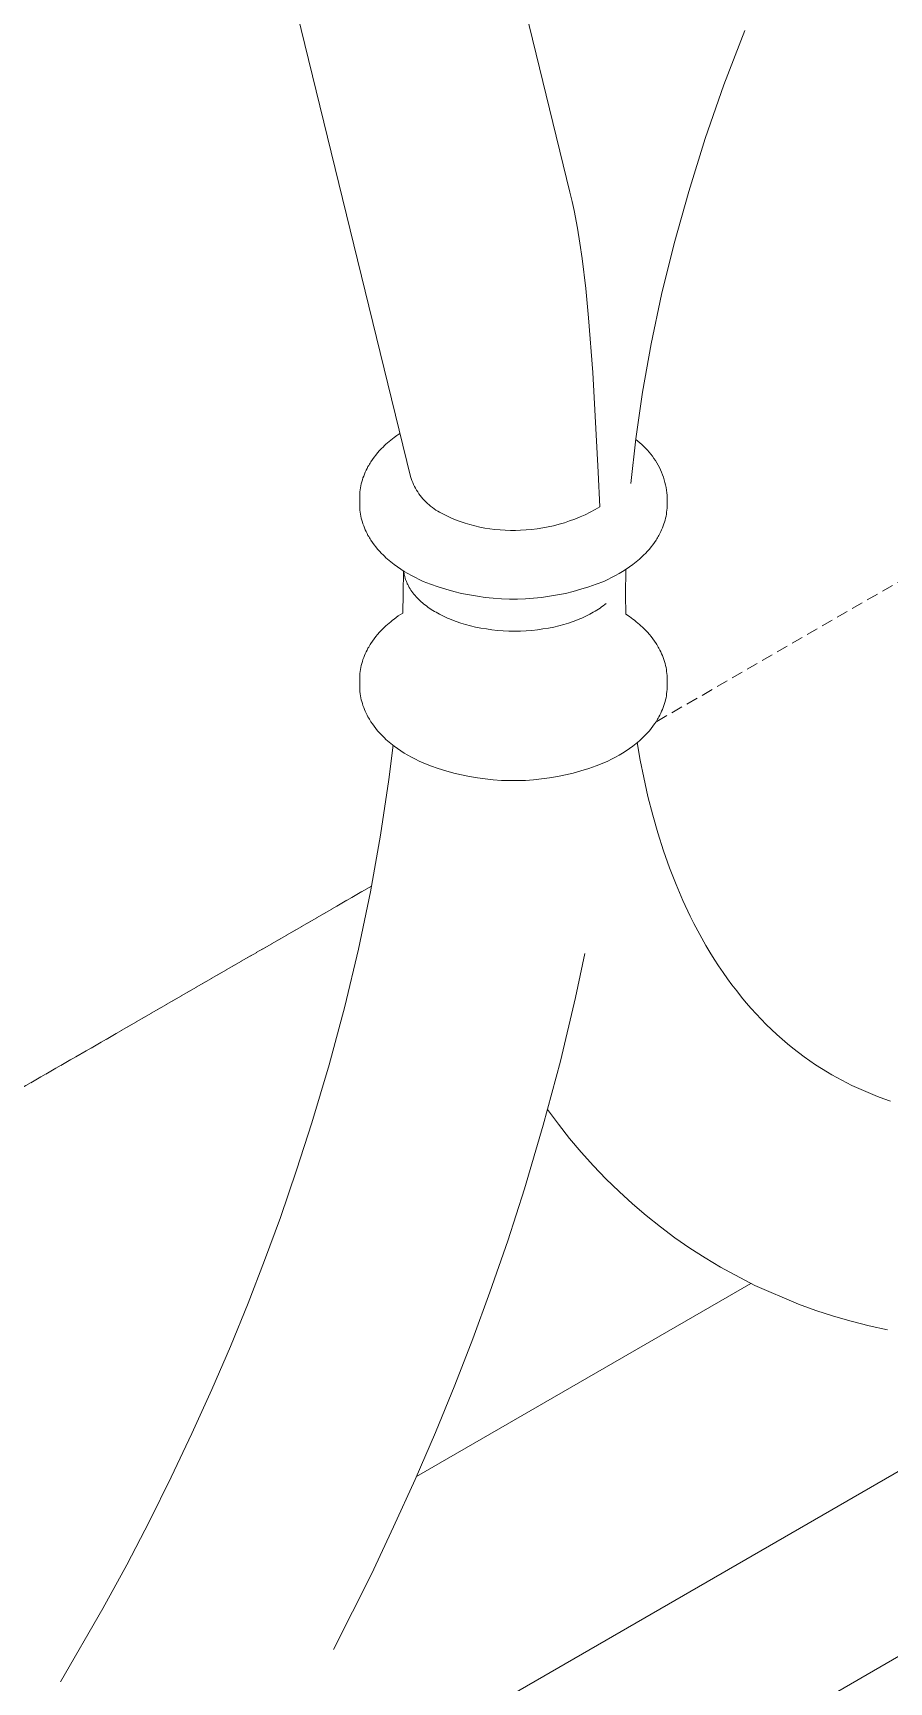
# Model space of a CAD drawing. Header units: millimetres. Extents: x -67 to 4862, y -244 to 3199.
# Drawn here: x 4404.8 to 4498.8, y 693.8 to 874.8 of the extents above; entities that cross this region are included whole.
import ezdxf

# ---------------------------------------------------------------- set-up
doc = ezdxf.new("R2010")
doc.units = ezdxf.units.MM
doc.linetypes.add('HIDDEN', pattern=[1.905, 1.27, -0.635])
doc.layers.add('ZANO_R', color=7, linetype='Continuous', lineweight=0)
doc.layers.add('ZANO_R_przerywana', color=7, linetype='HIDDEN', lineweight=0)

msp = doc.modelspace()

# ---------------------------------------------------------------- linework, layer by layer
at = {"layer": 'ZANO_R'}
for p, q in [((4447.51, 923.7), (4463.74, 857.35)), ((4446.23, 826.13), (4423.3, 919.91)), ((4482.93, 875.08), (4480.65, 869.12)), ((4480.65, 869.12), (4478.6, 863.22)), ((4478.6, 863.22), (4476.78, 857.4)), ((4463.74, 857.35), (4463.98, 856.3)), ((4476.78, 857.4), (4475.18, 851.7)), ((4463.98, 856.3), (4464.19, 855.32)), ((4464.19, 855.32), (4464.56, 853.39)), ((4464.56, 853.39), (4464.83, 851.73)), ((4464.83, 851.73), (4465.07, 850.06)), ((4475.18, 851.7), (4473.81, 846.11)), ((4465.07, 850.06), (4465.47, 846.78)), ((4465.47, 846.78), (4465.79, 843.55)), ((4473.81, 846.11), (4472.65, 840.67)), ((4465.79, 843.55), (4466.24, 837.53)), ((4472.65, 840.67), (4471.71, 835.39)), ((4466.24, 837.53), (4466.84, 826.6)), ((4471.71, 835.39), (4470.97, 830.27)), ((4443.06, 829.2), (4443.22, 829.36)), ((4443.22, 829.36), (4443.38, 829.51)), ((4443.38, 829.51), (4443.54, 829.67)), ((4443.54, 829.67), (4443.71, 829.82)), ((4443.71, 829.82), (4443.89, 829.97)), ((4443.89, 829.97), (4444.07, 830.12)), ((4444.07, 830.12), (4444.25, 830.27)), ((4444.25, 830.27), (4444.44, 830.41)), ((4444.44, 830.41), (4444.75, 830.64)), ((4444.75, 830.64), (4445.08, 830.86)), ((4470.97, 830.27), (4470.43, 825.34)), ((4470.96, 830.17), (4471.19, 829.99)), ((4471.19, 829.99), (4471.42, 829.81)), ((4471.42, 829.81), (4471.63, 829.62)), ((4471.63, 829.62), (4471.85, 829.43)), ((4471.85, 829.43), (4472.05, 829.22)), ((4441.65, 827.34), (4441.72, 827.47)), ((4441.72, 827.47), (4441.8, 827.6)), ((4441.8, 827.6), (4441.88, 827.73)), ((4441.88, 827.73), (4442.06, 827.98)), ((4442.06, 827.98), (4442.24, 828.24)), ((4442.24, 828.24), (4442.43, 828.48)), ((4442.43, 828.48), (4442.63, 828.72)), ((4442.63, 828.72), (4442.84, 828.96)), ((4442.84, 828.96), (4443.06, 829.2)), ((4472.05, 829.22), (4472.25, 829.01)), ((4472.25, 829.01), (4472.44, 828.8)), ((4472.44, 828.8), (4472.63, 828.57)), ((4472.63, 828.57), (4472.8, 828.34)), ((4472.8, 828.34), (4472.97, 828.11)), ((4472.97, 828.11), (4473.13, 827.86)), ((4473.13, 827.86), (4473.28, 827.62)), ((4473.28, 827.62), (4473.42, 827.36)), ((4440.9, 825.53), (4440.96, 825.75)), ((4440.96, 825.75), (4441.02, 825.96)), ((4441.02, 825.96), (4441.1, 826.17)), ((4441.1, 826.17), (4441.18, 826.38)), ((4441.18, 826.38), (4441.27, 826.59)), ((4441.27, 826.59), (4441.36, 826.8)), ((4441.36, 826.8), (4441.47, 827.01)), ((4441.47, 827.01), (4441.57, 827.21)), ((4441.57, 827.21), (4441.65, 827.34)), ((4446.31, 825.91), (4446.23, 826.13)), ((4446.39, 825.68), (4446.31, 825.91)), ((4446.48, 825.47), (4446.39, 825.68)), ((4466.84, 826.6), (4467.03, 822.8)), ((4473.42, 827.36), (4473.56, 827.11)), ((4473.56, 827.11), (4473.68, 826.85)), ((4473.68, 826.85), (4473.8, 826.58)), ((4473.8, 826.58), (4473.9, 826.31)), ((4473.9, 826.31), (4474, 826.04)), ((4474, 826.04), (4474.09, 825.76)), ((4474.09, 825.76), (4474.16, 825.48)), ((4440.66, 823.99), (4440.68, 824.21)), ((4440.66, 823.77), (4440.66, 823.99)), ((4440.68, 824.21), (4440.69, 824.44)), ((4440.69, 824.44), (4440.72, 824.66)), ((4440.72, 824.66), (4440.75, 824.88)), ((4440.75, 824.88), (4440.79, 825.1)), ((4440.79, 825.1), (4440.84, 825.32)), ((4440.84, 825.32), (4440.9, 825.53)), ((4446.57, 825.25), (4446.48, 825.47)), ((4446.68, 825.04), (4446.57, 825.25)), ((4446.79, 824.83), (4446.68, 825.04)), ((4446.91, 824.63), (4446.79, 824.83)), ((4447.03, 824.43), (4446.91, 824.63)), ((4447.17, 824.23), (4447.03, 824.43)), ((4447.31, 824.04), (4447.17, 824.23)), ((4447.45, 823.86), (4447.31, 824.04)), ((4447.6, 823.67), (4447.45, 823.86)), ((4474.16, 825.48), (4474.23, 825.2)), ((4474.23, 825.2), (4474.29, 824.92)), ((4474.29, 824.92), (4474.34, 824.63)), ((4474.34, 824.63), (4474.38, 824.34)), ((4474.38, 824.34), (4474.4, 824.06)), ((4474.4, 824.06), (4474.42, 823.77)), ((4440.66, 823.1), (4440.66, 823.77)), ((4440.66, 822.88), (4440.66, 823.1)), ((4440.68, 822.66), (4440.66, 822.88)), ((4440.69, 822.43), (4440.68, 822.66)), ((4440.72, 822.21), (4440.69, 822.43)), ((4440.75, 821.99), (4440.72, 822.21)), ((4447.76, 823.5), (4447.6, 823.67)), ((4447.93, 823.33), (4447.76, 823.5)), ((4448.1, 823.17), (4447.93, 823.33)), ((4448.27, 823.01), (4448.1, 823.17)), ((4448.45, 822.86), (4448.27, 823.01)), ((4448.64, 822.71), (4448.45, 822.86)), ((4448.83, 822.57), (4448.64, 822.71)), ((4449.03, 822.44), (4448.83, 822.57)), ((4449.23, 822.32), (4449.03, 822.44)), ((4449.43, 822.2), (4449.23, 822.32)), ((4449.64, 822.09), (4449.43, 822.2)), ((4450.14, 821.84), (4449.64, 822.09)), ((4465.96, 822.2), (4465.41, 821.93)), ((4466.5, 822.49), (4465.96, 822.2)), ((4467.03, 822.8), (4466.5, 822.49)), ((4474.36, 822.21), (4474.33, 821.99)), ((4474.39, 822.43), (4474.36, 822.21)), ((4474.41, 822.66), (4474.39, 822.43)), ((4474.42, 822.88), (4474.41, 822.66)), ((4474.42, 823.1), (4474.42, 823.77)), ((4474.42, 823.1), (4474.42, 822.88)), ((4440.79, 821.77), (4440.75, 821.99)), ((4440.84, 821.55), (4440.79, 821.77)), ((4440.9, 821.34), (4440.84, 821.55)), ((4440.96, 821.12), (4440.9, 821.34)), ((4441.02, 820.91), (4440.96, 821.12)), ((4441.1, 820.69), (4441.02, 820.91)), ((4441.18, 820.48), (4441.1, 820.69)), ((4441.27, 820.28), (4441.18, 820.48)), ((4441.36, 820.07), (4441.27, 820.28)), ((4450.65, 821.6), (4450.14, 821.84)), ((4451.17, 821.38), (4450.65, 821.6)), ((4451.69, 821.18), (4451.17, 821.38)), ((4452.23, 821), (4451.69, 821.18)), ((4452.76, 820.84), (4452.23, 821)), ((4453.31, 820.69), (4452.76, 820.84)), ((4453.85, 820.57), (4453.31, 820.69)), ((4454.4, 820.46), (4453.85, 820.57)), ((4454.96, 820.37), (4454.4, 820.46)), ((4455.51, 820.3), (4454.96, 820.37)), ((4456.07, 820.25), (4455.51, 820.3)), ((4456.63, 820.22), (4456.07, 820.25)), ((4457.2, 820.21), (4456.63, 820.22)), ((4457.76, 820.21), (4457.2, 820.21)), ((4458.32, 820.24), (4457.76, 820.21)), ((4458.93, 820.27), (4458.32, 820.24)), ((4459.54, 820.32), (4458.93, 820.27)), ((4460.15, 820.39), (4459.54, 820.32)), ((4460.75, 820.48), (4460.15, 820.39)), ((4461.35, 820.59), (4460.75, 820.48)), ((4461.95, 820.72), (4461.35, 820.59)), ((4462.55, 820.87), (4461.95, 820.72)), ((4463.13, 821.04), (4462.55, 820.87)), ((4463.71, 821.24), (4463.13, 821.04)), ((4464.29, 821.45), (4463.71, 821.24)), ((4464.85, 821.68), (4464.29, 821.45)), ((4465.41, 821.93), (4464.85, 821.68)), ((4473.81, 820.28), (4473.72, 820.07)), ((4473.9, 820.48), (4473.81, 820.28)), ((4473.98, 820.69), (4473.9, 820.48)), ((4474.06, 820.91), (4473.98, 820.69)), ((4474.13, 821.12), (4474.06, 820.91)), ((4474.19, 821.34), (4474.13, 821.12)), ((4474.24, 821.55), (4474.19, 821.34)), ((4474.29, 821.77), (4474.24, 821.55)), ((4474.33, 821.99), (4474.29, 821.77)), ((4441.47, 819.86), (4441.36, 820.07)), ((4441.57, 819.66), (4441.47, 819.86)), ((4441.65, 819.53), (4441.57, 819.66)), ((4441.72, 819.4), (4441.65, 819.53)), ((4441.8, 819.27), (4441.72, 819.4)), ((4441.88, 819.14), (4441.8, 819.27)), ((4442.06, 818.89), (4441.88, 819.14)), ((4442.24, 818.63), (4442.06, 818.89)), ((4442.43, 818.39), (4442.24, 818.63)), ((4472.85, 818.63), (4472.66, 818.39)), ((4473.03, 818.89), (4472.85, 818.63)), ((4473.2, 819.14), (4473.03, 818.89)), ((4473.28, 819.27), (4473.2, 819.14)), ((4473.36, 819.4), (4473.28, 819.27)), ((4473.44, 819.53), (4473.36, 819.4)), ((4473.51, 819.66), (4473.44, 819.53)), ((4473.62, 819.86), (4473.51, 819.66)), ((4473.72, 820.07), (4473.62, 819.86)), ((4442.63, 818.14), (4442.43, 818.39)), ((4442.84, 817.91), (4442.63, 818.14)), ((4443.06, 817.67), (4442.84, 817.91)), ((4443.22, 817.51), (4443.06, 817.67)), ((4443.38, 817.36), (4443.22, 817.51)), ((4443.54, 817.2), (4443.38, 817.36)), ((4443.71, 817.05), (4443.54, 817.2)), ((4443.89, 816.9), (4443.71, 817.05)), ((4444.07, 816.75), (4443.89, 816.9)), ((4444.25, 816.6), (4444.07, 816.75)), ((4444.44, 816.46), (4444.25, 816.6)), ((4470.83, 816.6), (4470.65, 816.46)), ((4471.02, 816.75), (4470.83, 816.6)), ((4471.19, 816.9), (4471.02, 816.75)), ((4471.37, 817.05), (4471.19, 816.9)), ((4471.54, 817.2), (4471.37, 817.05)), ((4471.71, 817.36), (4471.54, 817.2)), ((4471.87, 817.51), (4471.71, 817.36)), ((4472.03, 817.67), (4471.87, 817.51)), ((4472.25, 817.91), (4472.03, 817.67)), ((4472.46, 818.14), (4472.25, 817.91)), ((4472.66, 818.39), (4472.46, 818.14)), ((4444.8, 816.19), (4444.44, 816.46)), ((4445.17, 815.94), (4444.8, 816.19)), ((4445.55, 815.7), (4445.17, 815.94)), ((4445.44, 813.26), (4445.46, 815.76)), ((4445.49, 815.74), (4445.5, 815.65)), ((4445.5, 815.65), (4445.51, 815.57)), ((4445.51, 815.57), (4445.53, 815.49)), ((4445.53, 815.49), (4445.54, 815.4)), ((4445.54, 815.4), (4445.56, 815.32)), ((4445.94, 815.47), (4445.55, 815.7)), ((4445.56, 815.32), (4445.58, 815.24)), ((4445.58, 815.24), (4445.6, 815.15)), ((4445.6, 815.15), (4445.62, 815.07)), ((4445.62, 815.07), (4445.64, 814.99)), ((4445.64, 814.99), (4445.67, 814.91)), ((4445.67, 814.91), (4445.7, 814.82)), ((4445.7, 814.82), (4445.73, 814.74)), ((4446.35, 815.24), (4445.94, 815.47)), ((4446.77, 815.02), (4446.35, 815.24)), ((4447.2, 814.81), (4446.77, 815.02)), ((4447.63, 814.61), (4447.2, 814.81)), ((4467.89, 814.81), (4467.46, 814.61)), ((4468.31, 815.02), (4467.89, 814.81)), ((4468.73, 815.24), (4468.31, 815.02)), ((4469.14, 815.47), (4468.73, 815.24)), ((4469.53, 815.7), (4469.14, 815.47)), ((4469.91, 815.94), (4469.53, 815.7)), ((4469.88, 815.92), (4469.86, 813.13)), ((4470.28, 816.19), (4469.91, 815.94)), ((4470.65, 816.46), (4470.28, 816.19)), ((4445.38, 811.13), (4445.44, 813.26)), ((4445.73, 814.74), (4445.76, 814.66)), ((4445.76, 814.66), (4445.79, 814.58)), ((4445.79, 814.58), (4445.82, 814.5)), ((4445.82, 814.5), (4445.86, 814.42)), ((4445.86, 814.42), (4445.89, 814.34)), ((4445.89, 814.34), (4445.93, 814.26)), ((4445.93, 814.26), (4446.01, 814.1)), ((4446.01, 814.1), (4446.1, 813.95)), ((4446.1, 813.95), (4446.2, 813.79)), ((4446.2, 813.79), (4446.29, 813.64)), ((4446.29, 813.64), (4446.4, 813.49)), ((4446.4, 813.49), (4446.51, 813.34)), ((4446.51, 813.34), (4446.62, 813.19)), ((4446.62, 813.19), (4446.75, 813.05)), ((4446.75, 813.05), (4446.87, 812.91)), ((4448.45, 814.29), (4447.63, 814.61)), ((4449.29, 814), (4448.45, 814.29)), ((4450.13, 813.74), (4449.29, 814)), ((4450.98, 813.5), (4450.13, 813.74)), ((4451.84, 813.29), (4450.98, 813.5)), ((4452.71, 813.12), (4451.84, 813.29)), ((4453.58, 812.97), (4452.71, 813.12)), ((4462.38, 813.12), (4461.51, 812.97)), ((4463.24, 813.29), (4462.38, 813.12)), ((4464.1, 813.5), (4463.24, 813.29)), ((4464.95, 813.74), (4464.1, 813.5)), ((4465.8, 814), (4464.95, 813.74)), ((4466.63, 814.29), (4465.8, 814)), ((4467.46, 814.61), (4466.63, 814.29)), ((4469.86, 813.13), (4469.88, 811.01)), ((4446.87, 812.91), (4447, 812.77)), ((4447, 812.77), (4447.14, 812.63)), ((4447.14, 812.63), (4447.28, 812.5)), ((4447.28, 812.5), (4447.42, 812.37)), ((4447.42, 812.37), (4447.57, 812.24)), ((4447.57, 812.24), (4447.72, 812.11)), ((4447.72, 812.11), (4447.87, 811.99)), ((4447.87, 811.99), (4448.03, 811.87)), ((4448.03, 811.87), (4448.19, 811.75)), ((4448.19, 811.75), (4448.36, 811.64)), ((4448.36, 811.64), (4448.52, 811.53)), ((4448.52, 811.53), (4448.69, 811.42)), ((4448.69, 811.42), (4448.87, 811.31)), ((4448.87, 811.31), (4449.04, 811.21)), ((4449.04, 811.21), (4449.23, 811.1)), ((4454.45, 812.85), (4453.58, 812.97)), ((4455.33, 812.76), (4454.45, 812.85)), ((4456.22, 812.7), (4455.33, 812.76)), ((4457.1, 812.67), (4456.22, 812.7)), ((4457.98, 812.67), (4457.1, 812.67)), ((4458.87, 812.7), (4457.98, 812.67)), ((4459.75, 812.76), (4458.87, 812.7)), ((4460.63, 812.85), (4459.75, 812.76)), ((4461.51, 812.97), (4460.63, 812.85)), ((4466.11, 811.1), (4466.31, 811.21)), ((4466.31, 811.21), (4466.5, 811.32)), ((4466.5, 811.32), (4466.68, 811.43)), ((4466.68, 811.43), (4466.87, 811.55)), ((4466.87, 811.55), (4467.05, 811.67)), ((4467.05, 811.67), (4467.22, 811.8)), ((4467.22, 811.8), (4467.4, 811.93)), ((4467.4, 811.93), (4467.56, 812.06)), ((4467.56, 812.06), (4467.73, 812.19)), ((4443.06, 809.26), (4443.22, 809.42)), ((4443.22, 809.42), (4443.38, 809.58)), ((4443.38, 809.58), (4443.54, 809.73)), ((4443.54, 809.73), (4443.71, 809.88)), ((4443.71, 809.88), (4443.89, 810.03)), ((4443.89, 810.03), (4444.07, 810.18)), ((4444.07, 810.18), (4444.25, 810.33)), ((4444.25, 810.33), (4444.44, 810.47)), ((4444.44, 810.47), (4444.67, 810.64)), ((4444.67, 810.64), (4444.9, 810.81)), ((4444.9, 810.81), (4445.14, 810.97)), ((4445.14, 810.97), (4445.38, 811.13)), ((4449.23, 811.1), (4449.43, 810.99)), ((4449.43, 810.99), (4449.64, 810.88)), ((4449.64, 810.88), (4449.85, 810.78)), ((4449.85, 810.78), (4450.07, 810.68)), ((4450.07, 810.68), (4450.29, 810.58)), ((4450.29, 810.58), (4450.52, 810.48)), ((4450.52, 810.48), (4450.76, 810.38)), ((4450.76, 810.38), (4451.24, 810.2)), ((4451.24, 810.2), (4451.75, 810.03)), ((4451.75, 810.03), (4452.28, 809.87)), ((4452.28, 809.87), (4452.83, 809.72)), ((4452.83, 809.72), (4453.39, 809.59)), ((4453.39, 809.59), (4453.97, 809.48)), ((4453.97, 809.48), (4454.57, 809.38)), ((4454.57, 809.38), (4455.17, 809.29)), ((4460.18, 809.29), (4460.78, 809.38)), ((4460.78, 809.38), (4461.38, 809.48)), ((4461.38, 809.48), (4461.96, 809.59)), ((4461.96, 809.59), (4462.52, 809.72)), ((4462.52, 809.72), (4463.07, 809.87)), ((4463.07, 809.87), (4463.6, 810.03)), ((4463.6, 810.03), (4464.11, 810.2)), ((4464.11, 810.2), (4464.59, 810.38)), ((4464.59, 810.38), (4464.83, 810.48)), ((4464.83, 810.48), (4465.06, 810.58)), ((4465.06, 810.58), (4465.28, 810.68)), ((4465.28, 810.68), (4465.5, 810.78)), ((4465.5, 810.78), (4465.71, 810.88)), ((4465.71, 810.88), (4465.91, 810.99)), ((4465.91, 810.99), (4466.11, 811.1)), ((4469.88, 811.01), (4470.27, 810.75)), ((4470.27, 810.75), (4470.65, 810.47)), ((4470.65, 810.47), (4470.83, 810.33)), ((4470.83, 810.33), (4471.02, 810.18)), ((4471.02, 810.18), (4471.19, 810.03)), ((4471.19, 810.03), (4471.37, 809.88)), ((4471.37, 809.88), (4471.54, 809.73)), ((4471.54, 809.73), (4471.71, 809.58)), ((4471.71, 809.58), (4471.87, 809.42)), ((4471.87, 809.42), (4472.03, 809.26)), ((4441.72, 807.53), (4441.8, 807.66)), ((4441.8, 807.66), (4441.88, 807.79)), ((4441.88, 807.79), (4442.06, 808.05)), ((4442.06, 808.05), (4442.24, 808.3)), ((4442.24, 808.3), (4442.43, 808.54)), ((4442.43, 808.54), (4442.63, 808.79)), ((4442.63, 808.79), (4442.84, 809.02)), ((4442.84, 809.02), (4443.06, 809.26)), ((4455.17, 809.29), (4455.79, 809.23)), ((4455.79, 809.23), (4456.41, 809.18)), ((4456.41, 809.18), (4457.04, 809.15)), ((4457.04, 809.15), (4457.67, 809.14)), ((4457.67, 809.14), (4458.31, 809.15)), ((4458.31, 809.15), (4458.94, 809.18)), ((4458.94, 809.18), (4459.56, 809.23)), ((4459.56, 809.23), (4460.18, 809.29)), ((4472.03, 809.26), (4472.25, 809.02)), ((4472.25, 809.02), (4472.46, 808.79)), ((4472.46, 808.79), (4472.66, 808.54)), ((4472.66, 808.54), (4472.85, 808.3)), ((4472.85, 808.3), (4473.03, 808.05)), ((4473.03, 808.05), (4473.2, 807.79)), ((4473.2, 807.79), (4473.28, 807.66)), ((4473.28, 807.66), (4473.36, 807.53)), ((4440.9, 805.6), (4440.96, 805.81)), ((4440.96, 805.81), (4441.02, 806.02)), ((4441.02, 806.02), (4441.1, 806.24)), ((4441.1, 806.24), (4441.18, 806.45)), ((4441.18, 806.45), (4441.27, 806.66)), ((4441.27, 806.66), (4441.36, 806.86)), ((4441.36, 806.86), (4441.47, 807.07)), ((4441.47, 807.07), (4441.57, 807.27)), ((4441.57, 807.27), (4441.65, 807.4)), ((4441.65, 807.4), (4441.72, 807.53)), ((4473.36, 807.53), (4473.44, 807.4)), ((4473.44, 807.4), (4473.51, 807.27)), ((4473.51, 807.27), (4473.62, 807.07)), ((4473.62, 807.07), (4473.72, 806.86)), ((4473.72, 806.86), (4473.81, 806.66)), ((4473.81, 806.66), (4473.9, 806.45)), ((4473.9, 806.45), (4473.98, 806.24)), ((4473.98, 806.24), (4474.06, 806.02)), ((4474.06, 806.02), (4474.13, 805.81)), ((4474.13, 805.81), (4474.19, 805.6)), ((4440.66, 804.05), (4440.68, 804.28)), ((4440.66, 803.83), (4440.66, 804.05)), ((4440.68, 804.28), (4440.69, 804.5)), ((4440.69, 804.5), (4440.72, 804.72)), ((4440.72, 804.72), (4440.75, 804.94)), ((4440.75, 804.94), (4440.79, 805.16)), ((4440.79, 805.16), (4440.84, 805.38)), ((4440.84, 805.38), (4440.9, 805.6)), ((4474.19, 805.6), (4474.24, 805.38)), ((4474.24, 805.38), (4474.29, 805.16)), ((4474.29, 805.16), (4474.33, 804.94)), ((4474.33, 804.94), (4474.36, 804.72)), ((4474.36, 804.72), (4474.39, 804.5)), ((4474.39, 804.5), (4474.41, 804.28)), ((4474.41, 804.28), (4474.42, 804.05)), ((4474.42, 804.05), (4474.42, 803.83)), ((4440.66, 803.16), (4440.66, 803.83)), ((4440.66, 802.94), (4440.66, 803.16)), ((4440.68, 802.72), (4440.66, 802.94)), ((4440.69, 802.5), (4440.68, 802.72)), ((4440.72, 802.27), (4440.69, 802.5)), ((4440.75, 802.05), (4440.72, 802.27)), ((4474.36, 802.27), (4474.33, 802.05)), ((4474.39, 802.5), (4474.36, 802.27)), ((4474.41, 802.72), (4474.39, 802.5)), ((4474.42, 802.94), (4474.41, 802.72)), ((4474.42, 803.16), (4474.42, 803.83)), ((4474.42, 803.16), (4474.42, 802.94)), ((4440.79, 801.83), (4440.75, 802.05)), ((4440.84, 801.61), (4440.79, 801.83)), ((4440.9, 801.4), (4440.84, 801.61)), ((4440.96, 801.18), (4440.9, 801.4)), ((4441.02, 800.97), (4440.96, 801.18)), ((4441.1, 800.76), (4441.02, 800.97)), ((4441.18, 800.55), (4441.1, 800.76)), ((4441.27, 800.34), (4441.18, 800.55)), ((4441.36, 800.13), (4441.27, 800.34)), ((4473.81, 800.34), (4473.72, 800.13)), ((4473.9, 800.55), (4473.81, 800.34)), ((4473.98, 800.76), (4473.9, 800.55)), ((4474.06, 800.97), (4473.98, 800.76)), ((4474.13, 801.18), (4474.06, 800.97)), ((4474.19, 801.4), (4474.13, 801.18)), ((4474.24, 801.61), (4474.19, 801.4)), ((4474.29, 801.83), (4474.24, 801.61)), ((4474.33, 802.05), (4474.29, 801.83)), ((4441.47, 799.93), (4441.36, 800.13)), ((4441.57, 799.72), (4441.47, 799.93)), ((4441.65, 799.59), (4441.57, 799.72)), ((4441.72, 799.46), (4441.65, 799.59)), ((4441.8, 799.33), (4441.72, 799.46)), ((4441.88, 799.2), (4441.8, 799.33)), ((4442.06, 798.95), (4441.88, 799.2)), ((4442.24, 798.7), (4442.06, 798.95)), ((4442.43, 798.45), (4442.24, 798.7)), ((4472.85, 798.7), (4472.66, 798.45)), ((4473.03, 798.95), (4472.85, 798.7)), ((4473.2, 799.2), (4473.03, 798.95)), ((4473.28, 799.33), (4473.2, 799.2)), ((4473.36, 799.46), (4473.28, 799.33)), ((4473.44, 799.59), (4473.36, 799.46)), ((4473.51, 799.72), (4473.44, 799.59)), ((4473.62, 799.93), (4473.51, 799.72)), ((4473.72, 800.13), (4473.62, 799.93)), ((4442.63, 798.21), (4442.43, 798.45)), ((4442.84, 797.97), (4442.63, 798.21)), ((4443.06, 797.74), (4442.84, 797.97)), ((4443.22, 797.58), (4443.06, 797.74)), ((4443.38, 797.42), (4443.22, 797.58)), ((4443.54, 797.26), (4443.38, 797.42)), ((4443.71, 797.11), (4443.54, 797.26)), ((4443.89, 796.96), (4443.71, 797.11)), ((4444.07, 796.81), (4443.89, 796.96)), ((4444.25, 796.66), (4444.07, 796.81)), ((4471.02, 796.81), (4470.83, 796.66)), ((4471.19, 796.96), (4471.02, 796.81)), ((4471.12, 796.9), (4471.46, 794.98)), ((4471.37, 797.11), (4471.19, 796.96)), ((4471.54, 797.26), (4471.37, 797.11)), ((4471.71, 797.42), (4471.54, 797.26)), ((4471.87, 797.58), (4471.71, 797.42)), ((4472.03, 797.74), (4471.87, 797.58)), ((4472.25, 797.97), (4472.03, 797.74)), ((4472.46, 798.21), (4472.25, 797.97)), ((4472.66, 798.45), (4472.46, 798.21)), ((4443.86, 792.87), (4444.32, 796.61)), ((4444.44, 796.52), (4444.25, 796.66)), ((4444.8, 796.26), (4444.44, 796.52)), ((4445.17, 796), (4444.8, 796.26)), ((4445.55, 795.76), (4445.17, 796)), ((4445.94, 795.53), (4445.55, 795.76)), ((4446.35, 795.3), (4445.94, 795.53)), ((4446.77, 795.08), (4446.35, 795.3)), ((4447.2, 794.87), (4446.77, 795.08)), ((4447.63, 794.68), (4447.2, 794.87)), ((4467.89, 794.87), (4467.46, 794.68)), ((4468.31, 795.08), (4467.89, 794.87)), ((4468.73, 795.3), (4468.31, 795.08)), ((4469.14, 795.53), (4468.73, 795.3)), ((4469.53, 795.76), (4469.14, 795.53)), ((4469.91, 796), (4469.53, 795.76)), ((4470.28, 796.26), (4469.91, 796)), ((4470.65, 796.52), (4470.28, 796.26)), ((4470.83, 796.66), (4470.65, 796.52)), ((4471.46, 794.98), (4471.84, 793.06)), ((4448.45, 794.36), (4447.63, 794.68)), ((4449.29, 794.06), (4448.45, 794.36)), ((4450.13, 793.8), (4449.29, 794.06)), ((4450.98, 793.56), (4450.13, 793.8)), ((4451.84, 793.36), (4450.98, 793.56)), ((4452.71, 793.18), (4451.84, 793.36)), ((4453.58, 793.03), (4452.71, 793.18)), ((4462.38, 793.18), (4461.51, 793.03)), ((4463.24, 793.36), (4462.38, 793.18)), ((4464.1, 793.56), (4463.24, 793.36)), ((4464.95, 793.8), (4464.1, 793.56)), ((4465.8, 794.06), (4464.95, 793.8)), ((4466.63, 794.36), (4465.8, 794.06)), ((4467.46, 794.68), (4466.63, 794.36)), ((4471.84, 793.06), (4472.31, 791)), ((4442.95, 786.74), (4443.86, 792.87)), ((4454.45, 792.91), (4453.58, 793.03)), ((4455.33, 792.82), (4454.45, 792.91)), ((4456.22, 792.76), (4455.33, 792.82)), ((4457.1, 792.73), (4456.22, 792.76)), ((4457.98, 792.73), (4457.1, 792.73)), ((4458.87, 792.76), (4457.98, 792.73)), ((4459.75, 792.82), (4458.87, 792.76)), ((4460.63, 792.91), (4459.75, 792.82)), ((4461.51, 793.03), (4460.63, 792.91)), ((4472.31, 791), (4472.83, 788.95)), ((4472.83, 788.95), (4473.4, 786.98)), ((4441.84, 780.53), (4442.95, 786.74)), ((4473.4, 786.98), (4474.02, 785.03)), ((4474.02, 785.03), (4474.67, 783.17)), ((4474.67, 783.17), (4475.39, 781.33)), ((4440.53, 774.24), (4441.84, 780.53)), ((4475.39, 781.33), (4476.14, 779.58)), ((4476.14, 779.58), (4476.94, 777.86)), ((4476.94, 777.86), (4477.35, 777.04)), ((4477.35, 777.04), (4477.77, 776.23)), ((4477.77, 776.23), (4478.21, 775.43)), ((4478.21, 775.43), (4478.66, 774.64)), ((4439.02, 767.91), (4440.53, 774.24)), ((4465.39, 773.73), (4464.36, 768.91)), ((4478.66, 774.64), (4479.11, 773.88)), ((4479.11, 773.88), (4479.58, 773.14)), ((4479.58, 773.14), (4480.05, 772.4)), ((4480.05, 772.4), (4480.55, 771.67)), ((4480.55, 771.67), (4481.03, 770.98)), ((4481.03, 770.98), (4481.53, 770.3)), ((4481.53, 770.3), (4482.05, 769.63)), ((4482.05, 769.63), (4482.57, 768.96)), ((4437.31, 761.54), (4439.02, 767.91)), ((4464.36, 768.91), (4462.69, 761.92)), ((4482.57, 768.96), (4483.09, 768.34)), ((4483.09, 768.34), (4483.63, 767.72)), ((4483.63, 767.72), (4484.18, 767.11)), ((4484.18, 767.11), (4484.74, 766.52)), ((4484.74, 766.52), (4485.29, 765.95)), ((4485.29, 765.95), (4485.86, 765.4)), ((4485.86, 765.4), (4486.44, 764.86)), ((4486.44, 764.86), (4487.03, 764.33)), ((4487.03, 764.33), (4487.62, 763.83)), ((4487.62, 763.83), (4488.22, 763.34)), ((4488.22, 763.34), (4488.83, 762.86)), ((4488.83, 762.86), (4489.46, 762.4)), ((4489.46, 762.4), (4490.08, 761.96)), ((4435.42, 755.16), (4437.31, 761.54)), ((4462.69, 761.92), (4460.82, 754.91)), ((4490.08, 761.96), (4490.71, 761.53)), ((4490.71, 761.53), (4491.35, 761.11)), ((4491.35, 761.11), (4492, 760.71)), ((4492, 760.71), (4492.48, 760.43)), ((4492.48, 760.43), (4494.68, 759.27)), ((4494.68, 759.27), (4497.49, 758.06)), ((4497.49, 758.06), (4498.21, 757.79)), ((4498.21, 757.79), (4498.95, 757.54)), ((4433.74, 749.94), (4435.42, 755.16)), ((4462.47, 755.01), (4461.29, 756.61)), ((4460.82, 754.91), (4458.74, 747.92)), ((4463.7, 753.44), (4462.47, 755.01)), ((4464.99, 751.92), (4463.7, 753.44)), ((4466.32, 750.44), (4464.99, 751.92)), ((4558.04, 750.52), (4431.83, 677.65)), ((4431.95, 744.75), (4433.74, 749.94)), ((4467.7, 749.01), (4466.32, 750.44)), ((4458.74, 747.92), (4456.91, 742.21)), ((4469.13, 747.62), (4467.7, 749.01)), ((4470.6, 746.27), (4469.13, 747.62)), ((4472.11, 744.98), (4470.6, 746.27)), ((4430.22, 740.05), (4431.95, 744.75)), ((4473.67, 743.74), (4472.11, 744.98)), ((4475.26, 742.54), (4473.67, 743.74)), ((4476.9, 741.4), (4475.26, 742.54)), ((4456.91, 742.21), (4454.95, 736.55)), ((4478.57, 740.32), (4476.9, 741.4)), ((4428.41, 735.37), (4430.22, 740.05)), ((4480.27, 739.29), (4478.57, 740.32)), ((4484.04, 737.29), (4480.27, 739.29)), ((4446.9, 716.32), (4483.61, 737.52)), ((4488.83, 735.23), (4484.04, 737.29)), ((4426.46, 730.6), (4428.41, 735.37)), ((4454.95, 736.55), (4453.07, 731.43)), ((4490.74, 734.54), (4488.83, 735.23)), ((4492.68, 733.92), (4490.74, 734.54)), ((4494.63, 733.36), (4492.68, 733.92)), ((4496.61, 732.86), (4494.63, 733.36)), ((4498.6, 732.43), (4496.61, 732.86)), ((4424.42, 725.86), (4426.46, 730.6)), ((4453.07, 731.43), (4451.09, 726.34)), ((4556.8, 729.48), (4417.88, 649.28)), ((4451.09, 726.34), (4448.97, 721.15)), ((4422.24, 721.04), (4424.42, 725.86)), ((4419.97, 716.26), (4422.24, 721.04)), ((4448.97, 721.15), (4446.76, 716)), ((4417.57, 711.42), (4419.97, 716.26)), ((4446.76, 716), (4444.39, 710.78)), ((4415.08, 706.63), (4417.57, 711.42)), ((4444.39, 710.78), (4441.94, 705.59)), ((4412.46, 701.82), (4415.08, 706.63)), ((4441.94, 705.59), (4437.77, 697.31)), ((4407.82, 693.76), (4412.46, 701.82))]:
    msp.add_line(p, q, dxfattribs=at)
at = {"layer": 'ZANO_R_przerywana'}
for p, q in [((4637.72, 894.17), (4473.18, 799.17)), ((4286.37, 691.32), (4441.96, 781.15)), ((4441.96, 781.15), (4286.37, 691.32))]:
    msp.add_line(p, q, dxfattribs=at)

doc.saveas('drawing.dxf')
